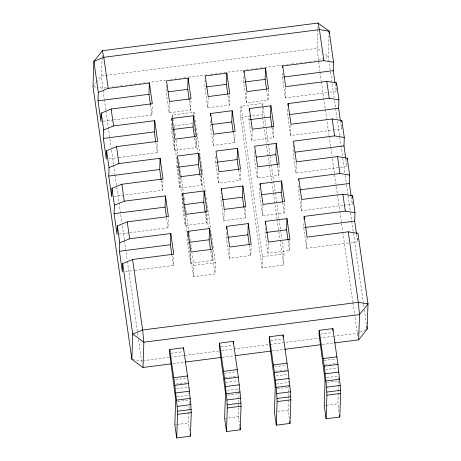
<?xml version="1.0" encoding="UTF-8"?>
<svg xmlns="http://www.w3.org/2000/svg" width="461" height="461" viewBox="0 0 461 461"><rect width="100%" height="100%" fill="white"/><g stroke="black" fill="none" stroke-linecap="round" stroke-linejoin="round"><path stroke-width="0.35" stroke-dasharray="2.31 1.73" d="M102.106 57.729L101.466 75.979L102.912 89.618M102.129 57.026L102.181 55.62M113.706 119.877L151.934 114.973L152.274 105.143M119.065 157.489L157.293 152.585L157.662 142.057M113.804 196.467L162.652 190.203L163.021 179.669M166.386 85.066L166.139 92.085L169.089 112.772L190.652 110.006L191.021 99.478M169.089 112.772L169.458 102.244M129.783 232.719L168.011 227.815L168.38 217.281M171.723 123.381L171.498 129.697L174.448 150.384L196.011 147.624L196.38 137.09M172.305 117.797L172.402 114.991L193.966 112.225L195.591 123.634M174.448 150.384L174.817 139.856M135.136 270.33L173.371 265.427L173.711 255.601M201.716 175.405L201.371 185.236L179.807 188.002L176.857 167.314L177.053 161.696M179.807 188.002L180.17 177.468M182.464 197.907L182.216 204.926L185.166 225.613L206.73 222.847L207.098 212.319M185.166 225.613L185.529 215.085M187.846 234.816L187.575 242.538L190.526 263.225L212.089 260.465L212.458 249.931M193.891 114.334L193.966 112.225M190.526 263.225L190.889 252.697M210.729 229.878L215.402 262.678L215.01 273.915L193.441 276.681L193.833 265.444L192.11 253.325M189.632 430.649L188.543 423.025L189.022 409.351M189.05 408.63L189.2 404.314M189.223 403.594L189.315 398.114M205.105 80.099L204.863 87.117L207.807 107.805L229.371 105.045L229.739 94.511M207.807 107.805L208.176 97.277M210.366 120.523L210.216 124.735L213.166 145.422L234.73 142.656L235.075 132.826M213.166 145.422L213.535 134.889M240.458 169.74L240.089 180.268L218.526 183.034L215.575 162.347L215.771 156.728M218.526 183.034L218.866 173.203M221.205 192.237L220.934 199.959L223.885 220.646L245.448 217.886L245.817 207.352M223.885 220.646L224.253 210.118M226.466 232.661L226.293 237.576L229.244 258.264L250.807 255.498L251.153 245.667M229.244 258.264L229.613 247.73M282.293 241.76L284.016 253.878L283.624 265.115L262.061 267.881L240.625 117.422L241.017 106.191L262.586 103.425L268.273 143.354M268.458 89.543L268.095 100.077L246.526 102.843L243.581 82.156L243.754 77.241M246.526 102.843L246.894 92.309M239.726 426.339L238.343 416.64L238.821 402.966M238.844 402.246L238.954 389.395M273.817 127.161L273.454 137.689L251.885 140.455L248.94 119.768L249.107 114.852M251.885 140.455L252.253 129.927M254.518 151.064L254.299 157.38L257.244 178.067L278.807 175.307L279.176 164.773M257.244 178.067L257.613 167.539M262.493 116.8L262.188 114.656L262.586 103.425M259.9 187.973L259.658 194.997L262.603 215.685L284.166 212.919L284.512 203.088M262.603 215.685L262.972 205.151M262.061 267.881L262.453 256.644L241.017 106.191M265.184 227.694L265.012 232.609L267.962 253.296L289.525 250.53L289.894 240.002M267.962 253.296L268.331 242.768M327.016 92.523L285.244 97.876L282.299 77.189L282.472 72.273M285.244 97.876L285.613 87.348M287.854 109.188L287.658 114.801L290.603 135.488L332.375 130.135M290.603 135.488L290.972 124.96M293.259 145.394L293.017 152.418L295.962 173.106L346.937 166.565L347.012 164.462M295.962 173.106L296.331 162.572M289.324 418.571L288.137 410.255L288.615 396.581M288.638 395.861L288.903 385.338M298.521 185.818L298.376 190.03L301.321 210.717L343.093 205.364M301.321 210.717L301.69 200.189M348.453 242.976L306.68 248.329L303.736 227.642L303.932 222.029M306.68 248.329L307.049 237.801M317.785 29.371L317.122 48.324L319.882 71.219M317.808 28.668L317.854 27.262M328.998 35.411L328.261 56.473L330.393 71.426M329.846 92.16L336.219 91.341L336.34 87.832M333.084 130.042L341.578 128.953L341.722 124.741M339.019 411.489L337.936 403.871L338.737 380.838L338.541 376.625M343.802 205.272L352.296 204.183L352.417 200.673M351.282 242.613L357.655 241.795L357.799 237.582M93.007 86.639L96.124 82.715M96.568 82.15L101.466 75.979L317.122 48.324L321.576 51.586M318.361 60.535L328.261 56.473L323.806 53.211M359.194 332.421L357.212 333.234L333.649 336.259M359.851 332.151L366.455 329.442M106.278 87.734L102.711 88.189L97.162 87.308M111.994 87.002L113.418 86.818M116.276 86.455L117.705 86.27M120.563 85.902L122.701 85.631M125.559 85.262L126.988 85.078M129.846 84.715L131.27 84.53M134.128 84.161L136.272 83.89M139.13 83.522L140.553 83.337M143.411 82.974L144.84 82.79M147.699 82.421L167.689 79.857M170.547 79.494L171.976 79.309M174.828 78.94L176.258 78.762M179.116 78.393L180.545 78.209M184.112 77.753L185.541 77.569M188.399 77.206L207.68 74.728M210.533 74.365L212.677 74.088M215.535 73.725L216.964 73.541M219.816 73.172L221.245 72.994M224.104 72.625L243.385 70.153M246.952 69.692L248.381 69.513M251.239 69.144L252.668 68.96M255.521 68.597L257.664 68.32M260.523 67.951L261.952 67.773M264.804 67.404L284.085 64.932M286.944 64.569L288.373 64.384M291.94 63.923L293.369 63.745M296.227 63.376L297.656 63.192M300.509 62.829L301.938 62.644M304.796 62.275L306.934 62.005M309.792 61.636L311.221 61.451M314.079 61.088L315.503 60.904M243.581 82.156L244.97 81.977M282.299 77.189L283.717 77.01M103.085 121.237L112.997 119.964M174.097 125.957L193.574 123.456M240.625 117.422L262.188 114.656M248.94 119.768L250.329 119.589M109.153 158.763L118.356 157.581M176.857 167.314L178.251 167.136M215.575 162.347L216.97 162.168M119.163 234.079L129.074 232.805M303.736 227.642L305.147 227.463M125.231 271.604L134.433 270.423M193.833 265.444L215.402 262.678M262.453 256.644L284.016 253.878M171.014 353.27L183.363 351.685M220.807 346.885L232.477 345.387M270.607 340.5L282.956 338.916M320.401 334.11L332.75 332.531M142.985 360.709L169.406 357.321M170.121 357.229L183.691 355.489M184.406 355.396L218.681 351M221.539 350.637L269.38 344.5M270.094 344.407L318.655 338.184M319.364 338.092L332.934 336.351M172.99 363.643L184.412 362.173M222.26 357.321L234.401 355.765M272.244 350.913L284.385 349.357M322.233 344.5L333.655 343.036M175.451 379.512L186.428 378.106M224.559 373.214L236.914 371.629M274.358 366.829L286.707 365.245M324.152 360.444L336.501 358.86M176.067 384.065L186.359 382.745M225.175 377.766L237.53 376.182M275.661 371.295L286.638 369.883M324.769 364.997L337.124 363.412M176.632 388.652L187.61 387.246M225.74 382.353L238.095 380.769M276.225 375.882L287.889 374.384M325.333 369.584L337.688 367.999M176.765 396.788L189.114 395.204M227.244 390.311L238.228 388.905M276.358 384.013L288.707 382.428L288.592 381.184M326.837 377.542L338.501 376.043M177.687 401.491L189.35 399.998M227.48 395.106L239.144 393.613M277.28 388.721L288.943 387.223M327.074 382.336L338.737 380.838M174.823 424.783L176.194 424.61M176.88 424.523L188.543 423.025M224.616 418.398L238.343 416.64M277.845 411.575L288.137 410.255M324.21 405.628L325.581 405.45M326.267 405.363L337.936 403.871M93.698 86.749L96.47 87.192M132.549 359.453L141.562 360.894L142.276 364.19M357.788 335.873L354.572 314.725M335.135 83.752L336.219 91.341M340.397 120.678L341.578 128.953M345.854 158.982L346.937 166.565M351.213 196.593L352.296 204.183M356.572 234.211L357.655 241.795M330.497 72.135L334.144 97.767M334.553 100.613L337.089 118.414M337.492 121.266L342.667 157.576M342.765 158.29L345.099 174.667M345.203 175.376L346.418 183.922M346.522 184.631L348.043 195.314M348.141 196.023L350.475 212.4M350.579 213.115L363.464 303.54M363.562 304.248L363.971 307.101M364.374 309.948L366.507 324.901M319.986 71.928L321.305 81.188M321.403 81.897L329.01 135.298M329.114 136.012L330.635 146.69M330.739 147.405L331.955 155.945M332.358 158.791L339.763 210.769M339.866 211.484L342.707 231.416M342.805 232.131L352.751 301.909M352.849 302.618L354.474 314.01M266.619 89.734L268.095 100.077M272.076 128.037L273.454 137.689M277.436 165.649L278.807 175.307M282.697 202.575L284.166 212.919M288.154 240.878L289.525 250.53M268.371 144.068L271.218 164.035M271.322 164.75L275.182 191.845M275.28 192.56L278.94 218.226M279.038 218.94L280.565 229.636M280.668 230.35L281.884 238.907M262.597 117.509L266.256 143.181M266.66 146.033L273.264 192.381M273.367 193.096L277.021 218.768M277.124 219.476L279.971 239.443M280.069 240.158L283.624 265.115M227.999 95.387L229.371 105.045M233.358 133.004L234.73 142.656M238.614 169.925L240.089 180.268M244.071 208.228L245.448 217.886M249.332 245.154L250.807 255.498M195.695 124.349L196.812 132.192M196.91 132.906L200.264 156.435M200.368 157.149L201.993 168.559M202.091 169.268L205.445 192.802M205.548 193.511L210.625 229.169M194.386 129.161L194.588 130.59M194.997 133.442L195.199 134.866M195.303 135.58L197.74 152.695M200.074 169.095L200.379 171.233M200.99 175.508L203.428 192.623M205.969 210.452L208.407 227.567M211.657 250.381L215.01 273.915M189.275 100.354L190.652 110.006M194.634 137.966L196.011 147.624M199.895 174.892L201.371 185.236M205.352 213.195L206.73 222.847M210.712 250.807L212.089 260.465M172.402 114.991L174.333 128.538M174.431 129.253L175.549 137.096M175.958 139.948L178.09 154.919M178.597 158.486L179.611 165.62M179.715 166.329L181.035 175.601M181.138 176.315L183.472 192.715M183.576 193.424L184.083 196.991M184.187 197.706L184.792 201.981M185.506 206.977L190.381 241.201M190.791 244.053L191.603 249.758M172.011 126.222L172.316 128.365M172.414 129.074L173.428 136.208M173.532 136.917L177.497 164.727M177.594 165.441L178.614 172.57M178.712 173.284L181.559 193.251M181.657 193.966L183.795 208.937M183.893 209.651L187.247 233.18M187.35 233.894L188.975 245.304M189.073 246.018L193.441 276.681M150.459 104.63L151.934 114.973M155.818 142.242L157.293 152.585M161.275 180.545L162.652 190.203M166.634 218.162L168.011 227.815M171.895 255.083L173.371 265.427M103.01 90.327L104.232 98.873M104.33 99.582L105.851 110.265M105.955 110.974L111.13 147.29M111.533 150.136L113.562 164.375M113.665 165.09L114.985 174.344M115.083 175.059L118.938 202.114M119.042 202.823L121.883 222.761M122.286 225.608L124.314 239.853M124.418 240.561L127.259 260.5M127.357 261.208L138.11 336.686M138.519 339.532L141.562 360.894M188.295 387.154L188.434 388.387M188.883 392.709L188.998 393.953"/><path stroke-width="0.69" d="M98.308 92.396L108.208 88.333L149.381 83.049L152.326 103.742L111.159 109.021L101.253 113.083L100.959 121.508L98.014 100.821L98.308 92.396L93.888 61.365L102.348 50.704L318.004 23.05L329.142 31.198L333.568 62.229L333.274 70.654L335.038 83.066M103.667 130.014L113.567 125.945L154.735 120.667L157.685 141.354L116.512 146.633L106.612 150.701L106.318 159.126L103.373 138.438L103.667 130.014L101.253 113.083M109.026 167.625L118.926 163.557L160.094 158.279L163.044 178.966L121.871 184.244L111.971 188.313L111.677 196.738L108.733 176.05L109.026 167.625L106.612 150.701M114.386 205.237L124.286 201.175L165.453 195.89L168.403 216.584L127.23 221.862L117.33 225.925L117.036 234.349L114.092 213.662L114.386 205.237L111.971 188.313M119.745 242.849L129.645 238.786L170.812 233.508L173.762 254.195L132.589 259.474L122.689 263.542L122.396 271.967L119.451 251.28L119.745 242.849L117.33 225.925M171.561 363.821L142.996 367.486L131.858 359.338L132.739 334.064L122.689 263.542M150.459 104.63L148.984 94.286L149.381 83.049M142.996 367.486L143.878 342.212L142.639 330.001L132.589 259.474M155.72 141.556L154.343 131.898L154.735 120.667M161.177 179.859L159.702 169.515L160.094 158.279M166.438 216.779L165.061 207.127L165.453 195.89M171.82 120.575L171.89 118.465L193.459 115.699L196.403 136.387L174.84 139.153L171.89 118.465M171.797 254.397L170.42 244.739L170.812 233.508M169.775 349.513L169.642 353.449L175.393 396.961L175.624 401.756L174.823 424.783L176.696 437.95L190.422 436.192L191.246 412.601L190.854 404.608L188.549 383.552L183.501 347.755L169.775 349.513L174.828 385.315L177.128 406.366L177.52 414.358L176.696 437.95M182.562 195.095L182.608 193.695L204.177 190.929L207.122 211.616L185.558 214.382L182.608 193.695M189.177 99.662L187.708 89.319L188.1 78.088L166.53 80.854L169.481 101.541L191.044 98.775L188.1 78.088M183.432 349.72L183.501 347.755M187.869 234.113L187.967 231.307L209.53 228.541L212.481 249.228L190.917 251.994L187.967 231.307M194.438 136.589L193.067 126.936L193.459 115.699M199.797 174.2L198.426 164.548L198.818 153.311L177.249 156.077L180.199 176.765L201.762 174.004L198.818 153.311M205.254 212.504L203.779 202.16L204.177 190.929M210.539 115.607L210.614 113.498L232.177 110.732L235.122 131.425L213.558 134.186L210.614 113.498M210.516 249.43L209.138 239.778L209.53 228.541M221.28 190.134L221.326 188.728L242.895 185.962L245.84 206.649L224.276 209.415L221.326 188.728M227.803 94.009L226.426 84.357L226.818 73.12L205.254 75.886L208.199 96.574L229.762 93.808L226.818 73.12M219.574 343.128L219.436 347.058L225.187 390.576L225.423 395.371L224.616 418.398L226.495 431.565L240.216 429.802L241.04 406.216L240.648 398.223L238.349 377.167L233.295 341.37L219.574 343.128L224.622 378.925L226.927 399.981L227.319 407.973L226.495 431.565M226.587 229.152L226.685 226.339L248.254 223.573L251.199 244.261L229.636 247.027L226.685 226.339M233.26 132.313L231.785 121.969L232.177 110.732M238.516 169.239L237.144 159.581L237.536 148.35L215.967 151.116L218.917 171.803L240.481 169.037L237.536 148.35M233.231 343.336L233.295 341.37M243.921 72.325L243.973 70.919L265.536 68.153L268.486 88.846L246.917 91.606L243.973 70.919M243.973 207.542L242.503 197.199L242.895 185.962M249.257 110.64L249.332 108.537L270.895 105.771L273.846 126.458L252.276 129.224L249.332 108.537M249.234 244.463L247.862 234.81L248.254 223.573M259.998 185.166L260.05 183.76L281.613 180.994L284.558 201.682L262.995 204.448L260.05 183.76M266.521 89.042L265.144 79.39L265.536 68.153M265.311 224.184L265.409 221.378L286.973 218.612L289.917 239.299L268.354 242.065L265.409 221.378M271.978 127.345L270.503 117.002L270.895 105.771M269.368 336.743L269.236 340.673L274.987 384.192L275.217 388.986L274.416 412.013L276.289 425.18L290.015 423.417L290.839 399.831L290.447 391.838L288.142 370.782L283.094 334.986L269.368 336.743L274.422 372.54L276.721 393.596L277.113 401.589L276.289 425.18M277.338 164.963L275.862 154.619L276.254 143.383L254.691 146.149L257.636 166.836L279.205 164.07L276.254 143.383M282.645 67.358L282.691 65.958L323.864 60.679L333.568 62.229M282.599 201.883L281.222 192.231L281.613 180.994M287.975 105.678L288.05 103.569L329.217 98.291L338.927 99.841L338.628 108.266L340.397 120.678M288.056 240.187L286.581 229.843L286.973 218.612M283.025 336.951L283.094 334.986M298.716 180.199L298.768 178.799L339.936 173.52L349.64 175.071L349.346 183.495L351.115 195.908M304.03 219.217L304.127 216.411L345.295 211.132L354.999 212.682L354.705 221.107L356.474 233.52M329.073 33.301L329.142 31.198L319.438 29.642L103.788 57.302L93.888 61.365L93.007 86.639L131.858 359.338M319.168 330.358L319.029 334.288L324.78 377.807L325.017 382.601L324.21 405.628L326.088 418.79L339.809 417.032L340.633 393.44L340.241 385.448L337.936 364.397L332.888 328.595L319.168 330.358L324.216 366.155L326.521 387.211L326.912 395.204L326.088 418.79M336.438 85.02L336.513 82.917L326.809 81.367L285.641 86.645L282.691 65.958M332.819 330.56L332.888 328.595M341.82 121.934L341.872 120.528L332.168 118.978L290.995 124.257L288.05 103.569M345.756 158.29L343.987 145.878L344.281 137.453L341.872 120.528M347.179 159.546L347.231 158.14L337.527 156.59L296.354 161.869L293.409 141.181L334.577 135.903L344.281 137.453M352.515 197.861L352.59 195.758L342.886 194.208L301.713 199.486L298.768 178.799M334.369 342.944L358.652 339.832L359.534 314.558L358.289 302.347L348.245 231.82L307.072 237.098L304.127 216.411M358.652 339.832L367.112 329.171L367.993 303.897L357.949 233.37L348.245 231.82M98.014 100.821L148.984 94.286M168.23 91.82L187.708 89.319M206.251 86.939L226.426 84.357M245.667 81.885L265.144 79.39M284.425 76.918L333.274 70.654M103.373 138.438L154.343 131.898M172.892 129.518L193.067 126.936M211.611 124.556L231.785 121.969M250.329 119.589L270.503 117.002M289.076 114.622L338.628 108.266M108.733 176.05L159.702 169.515M178.943 167.043L198.426 164.548M217.667 162.082L237.144 159.581M256.385 157.115L275.862 154.619M295.138 152.147L343.987 145.878M114.092 213.662L165.061 207.127M183.611 204.747L203.779 202.16M222.329 199.78L242.503 197.199M261.047 194.819L281.222 192.231M299.788 189.851L349.346 183.495M119.451 251.28L170.42 244.739M188.964 242.359L209.138 239.778M227.688 237.398L247.862 234.81M266.406 232.43L286.581 229.843M305.147 227.463L354.705 221.107M185.126 362.081L220.831 357.505M235.116 355.673L270.82 351.098M284.385 349.357L320.804 344.684M173.797 377.726L187.518 375.963M223.591 371.341L237.317 369.578M273.39 364.951L287.111 363.193M323.184 358.566L336.91 356.808M174.828 385.315L188.549 383.552M224.622 378.925L238.349 377.167M274.422 372.54L288.142 370.782M324.216 366.155L337.936 364.397M175.768 392.956L189.488 391.199M225.562 386.572L239.288 384.814M275.361 380.187L289.082 378.429M325.155 373.802L338.881 372.039M176.551 400.142L190.278 398.379M226.351 393.752L240.072 391.994M276.145 387.367L289.871 385.609M325.939 380.982L339.665 379.224M177.128 406.366L190.854 404.608M226.927 399.981L240.648 398.223M276.721 393.596L290.447 391.838M326.521 387.211L340.241 385.448M177.462 411.218L191.182 409.46M227.256 404.833L240.982 403.07M277.055 398.448L290.776 396.685M326.849 392.063L340.575 390.3M177.52 414.358L191.246 412.601M227.319 407.973L241.04 406.216M277.113 401.589L290.839 399.831M326.912 395.204L340.633 393.44M318.004 23.05L319.438 29.642L323.864 60.679M102.348 50.704L103.788 57.302L108.208 88.333M336.513 82.917L338.927 99.841M347.231 158.14L349.64 175.071M352.59 195.758L354.999 212.682M366.708 326.325L367.112 329.171M326.809 81.367L329.217 98.291M332.168 118.978L334.577 135.903M337.527 156.59L339.936 173.52M342.886 194.208L345.295 211.132M339.515 414.952L339.809 417.032M289.715 421.342L290.015 423.417M239.922 427.727L240.216 429.802M190.122 434.112L190.422 436.192M111.159 109.021L113.567 125.945M116.512 146.633L118.926 163.557M121.871 184.244L124.286 201.175M127.23 221.862L129.645 238.786M367.993 303.897L359.534 314.558L143.878 342.212L132.739 334.064L142.639 330.001L358.289 302.347L367.993 303.897"/></g></svg>
